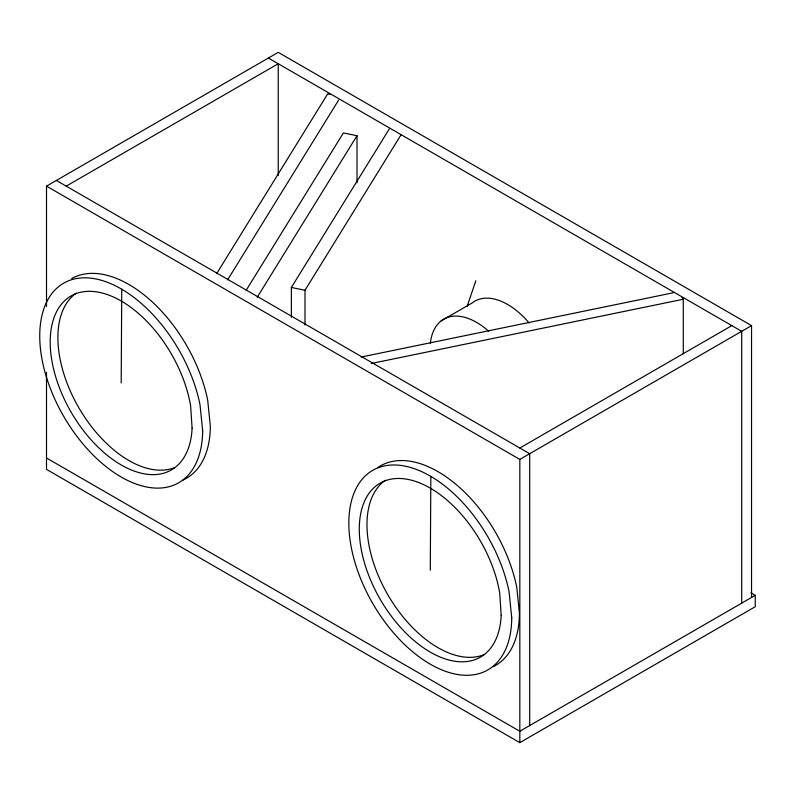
<?xml version="1.0" encoding="UTF-8"?>
<svg xmlns="http://www.w3.org/2000/svg" width="795" height="795" viewBox="0 0 795 795"><rect width="100%" height="100%" fill="white"/><g stroke="black" fill="none" stroke-linecap="round" stroke-linejoin="round"><path stroke-width="1.19" d="M121.198 382.971L121.754 289.241M430.284 570.124L430.84 476.394M467.172 306.284L475.827 280.764M216.608 273.699L327.659 93.939L330.005 94.486M227.569 279.9L338.62 100.13M246.172 290.294L343.39 132.934L357.015 135.736L357.015 182.84M257.192 297.32L357.015 135.736M291.368 317.215L291.368 287.462L389.232 129.048M304.992 324.976L304.992 290.274L400.909 135.031M46.508 306.552L46.508 186.139L278.23 52.351L751.553 325.622L751.553 597.472M66.224 186.139L278.23 63.739L278.23 175.457M441.155 320.872L472.19 302.945A65.826 38.001 60 0 1 529.142 322.979M519.821 448.022L731.827 325.622M46.508 186.139L519.821 459.411L751.553 325.622M46.508 372.338L46.508 469.378L519.821 742.649L755.25 606.724L755.25 595.336L519.821 731.261L46.508 457.99M361.178 357.034L673.156 292.798M371.305 363.494L683.283 299.248L683.283 353.785M291.368 287.462L304.992 290.274M268.372 58.045L741.695 331.316L741.695 603.167M56.365 180.445L529.689 453.716L529.689 725.567M750.947 592.851L755.25 595.336M681.961 297.39L683.283 299.248M519.821 459.411L519.821 742.649M430.383 343.251A65.826 38.001 60 0 1 488.637 331.187M484.413 654.514A100.409 57.965 60 0 1 387.165 593.617A100.409 57.965 60 0 1 385.416 480.23M493.139 666.737A115.186 66.502 60 0 0 519.423 613.352L516.79 587.465A115.186 66.502 60 0 0 457.542 485.685A115.186 66.502 60 0 0 377.834 467.54M174.244 467.788A100.409 57.965 60 0 1 77.582 405.579A100.409 57.965 60 0 1 76.33 293.067M182.999 480.061A115.186 66.502 60 0 0 210.337 426.19L207.704 400.302A115.186 66.502 60 0 0 71.689 278.548M511.732 617.794L509.098 591.907A115.186 66.502 60 0 0 378.35 467.689A115.186 66.502 60 0 0 395.363 634.937A115.186 66.502 60 0 0 511.732 617.794M202.645 430.632L200.012 404.744A115.186 66.502 60 0 0 69.264 280.526A115.186 66.502 60 0 0 86.277 447.774A115.186 66.502 60 0 0 202.645 430.632M501.188 615.36L499.737 593.189A100.409 57.965 60 0 0 387.562 479.981A100.409 57.965 60 0 0 396.944 623.26A100.409 57.965 60 0 0 501.188 615.36M192.102 428.197L190.641 406.026A100.409 57.965 60 0 0 78.476 292.828A100.409 57.965 60 0 0 87.857 436.097A100.409 57.965 60 0 0 192.102 428.197"/></g></svg>
